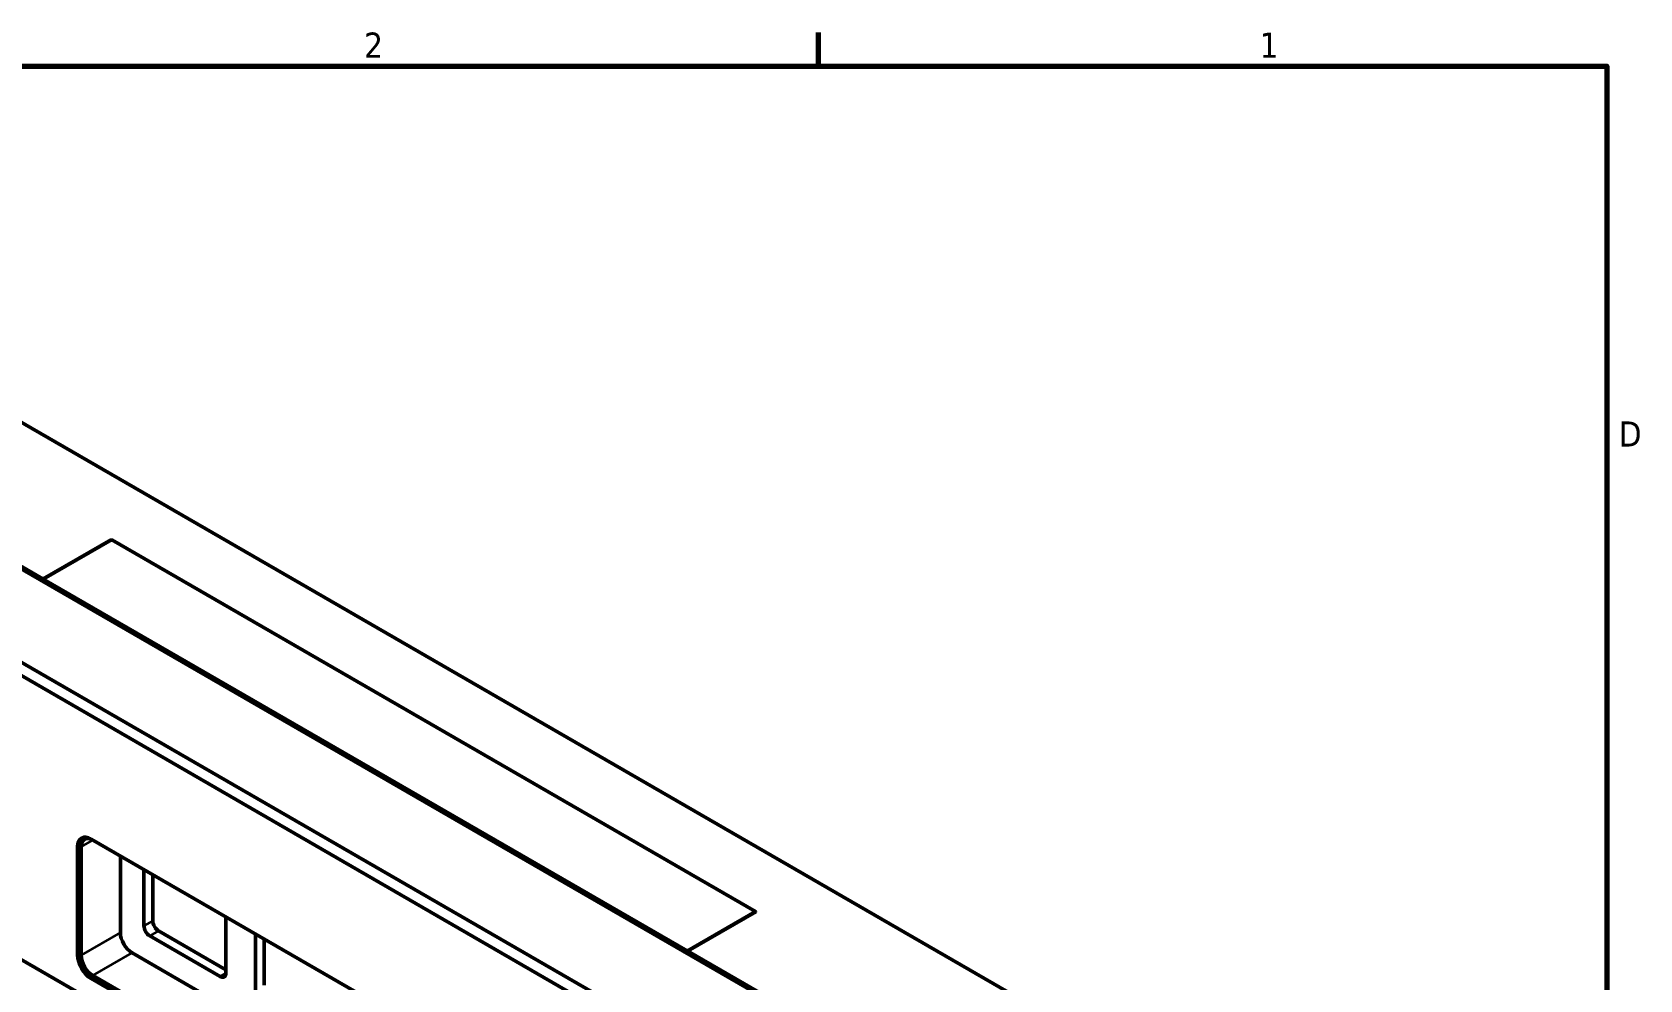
# Model space of a CAD drawing. Header units: millimetres. Extents: x -18 to 861, y -85 to 544.
# Drawn here: x 660.6 to 854.9, y 423 to 537.5 of the extents above; entities that cross this region are included whole.
import ezdxf

# ---------------------------------------------------------------- set-up
doc = ezdxf.new("R2010")
doc.units = ezdxf.units.MM
for name, color, linetype, lineweight in [('Border (ANSI)', 7, 'Continuous', 70), ('Visible (ANSI)', 7, 'Continuous', 50), ('Visible Narrow (ANSI)', 7, 'Continuous', 35)]:
    doc.layers.add(name, color=color, linetype=linetype, lineweight=lineweight)
doc.styles.add('Note Text (ANSI)', font='tahoma.ttf')

# ---------------------------------------------------------------- blocks, each defined once
blk = doc.blocks.new('Borders Default Border')
at = {"layer": 'Border (ANSI)'}
blk.add_line((755.65, 533.4), (755.65, 537.46), dxfattribs=at)
at = {"layer": 'Border (ANSI)', "flags": 128}
blk.add_lwpolyline([(12.7, 25.4), (12.7, 533.4), (850.9, 533.4), (850.9, 25.4), (12.7, 25.4)], dxfattribs=at)
at = {"layer": 'Border (ANSI)', "char_height": 3.05, "attachment_point": 7, "style": 'Note Text (ANSI)'}
for s, insert in [('2', (700.75, 534.42)), ('1', (808.94, 534.42)), ('D', (852.32, 487.43))]:
    blk.add_mtext(s, dxfattribs=dict(at, insert=insert))

msp = doc.modelspace()

# ---------------------------------------------------------------- linework, layer by layer
at = {"layer": 'Visible (ANSI)'}
for p, q in [((603.539, 522.561), (825.261, 394.549)), ((588.202, 513.706), (809.924, 385.695)), ((661.953, 471.452), (588.485, 513.869)), ((800.166, 380.061), (578.444, 508.072)), ((577.737, 506.847), (799.459, 378.836)), ((661.953, 471.452), (670.191, 476.208)), ((662.024, 471.412), (670.262, 476.168)), ((670.191, 476.127), (670.191, 476.208)), ((670.191, 476.208), (748.114, 431.219)), ((748.044, 431.26), (670.262, 476.168)), ((780.146, 355.683), (580.212, 471.116)), ((661.812, 471.207), (661.953, 471.452)), ((662.024, 471.412), (661.883, 471.167)), ((739.806, 426.504), (662.024, 471.412)), ((666.143, 439.068), (666.143, 425.963)), ((666.567, 425.963), (666.567, 439.068)), ((719.53, 410.123), (667.769, 440.007)), ((671.305, 428.699), (671.305, 437.966)), ((674.151, 429.525), (674.151, 436.323)), ((675.212, 435.71), (675.212, 430.138)), ((739.806, 426.504), (748.044, 431.26)), ((748.114, 431.219), (739.877, 426.463)), ((748.044, 431.179), (748.044, 431.26)), ((684.051, 430.607), (684.051, 423.81)), ((683.343, 423.402), (674.858, 428.301)), ((675.919, 428.913), (684.051, 424.218)), ((687.621, 421.748), (687.621, 428.545)), ((688.682, 427.933), (688.682, 422.36)), ((721.156, 398.284), (672.719, 426.249)), ((739.664, 426.259), (739.806, 426.504)), ((739.877, 426.463), (739.735, 426.218)), ((810.207, 385.858), (739.877, 426.463)), ((719.742, 393.63), (667.982, 423.514)), ((667.769, 423.146), (719.53, 393.263))]:
    msp.add_line(p, q, dxfattribs=at)
for centre, major_axis, start_param, end_param in [((667.769, 438.129), (-1.15, 1.992), 5.4977871, 7.0685835), ((667.982, 438.252), (-1, 1.732), 5.4977871, 7.0685835), ((674.858, 429.117), (-0.5, 0.866), 0.7853982, 2.3561945), ((675.919, 429.729), (0.5, -0.866), 3.9269908, 5.4977871), ((672.719, 427.882), (-1, 1.732), 0.7853982, 2.3561945), ((667.769, 425.024), (1.15, -1.992), 3.9269908, 5.4977871), ((667.982, 425.147), (-1, 1.732), 0.7853982, 2.3561945), ((683.343, 424.218), (0.5, -0.866), 5.4977871, 7.0685835)]:
    msp.add_ellipse(centre, major_axis=major_axis, ratio=0.5773503, start_param=start_param, end_param=end_param, dxfattribs=at)
at = {"layer": 'Visible Narrow (ANSI)'}
for p, q in [((666.567, 439.068), (666.143, 439.068)), ((666.567, 439.068), (667.982, 439.885)), ((675.212, 430.138), (674.151, 429.525)), ((671.305, 428.699), (666.567, 425.963)), ((675.919, 428.913), (674.858, 428.301)), ((666.143, 425.963), (666.567, 425.963)), ((667.982, 423.514), (672.719, 426.249)), ((667.982, 423.514), (667.769, 423.146)), ((684.051, 423.81), (683.343, 423.402))]:
    msp.add_line(p, q, dxfattribs=at)

# ---------------------------------------------------------------- block references
msp.add_blockref('Borders Default Border', (0, 0))

doc.saveas('drawing.dxf')
